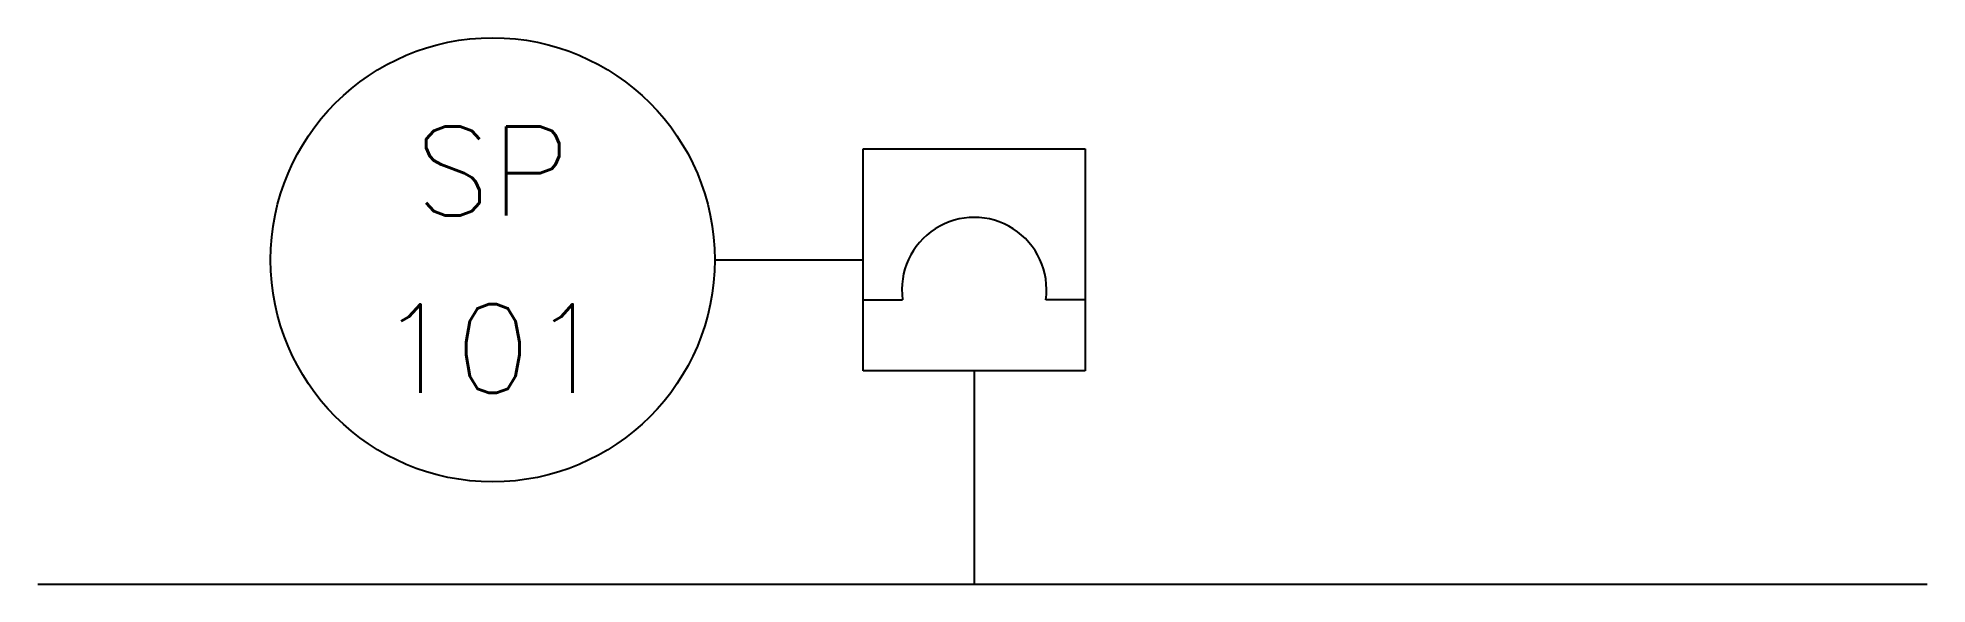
# Model space of a CAD drawing. Extents: x 928273 to 931905, y -1065631 to -1064580.
import ezdxf
from ezdxf.enums import TextEntityAlignment as Align

# ---------------------------------------------------------------- set-up
doc = ezdxf.new("R2010")
doc.units = 0
doc.header["$LTSCALE"] = 1000
doc.header["$MEASUREMENT"] = 0
doc.layers.get('0').update_dxf_attribs({"linetype": 'CONTINUOUS'})
doc.layers.add('pgl', color=4, linetype='CONTINUOUS')
doc.layers.add('YB', color=7, linetype='CONTINUOUS')
doc.styles.add('HZ', font='txt', dxfattribs={"bigfont": 'hzfs.shx'})

# ---------------------------------------------------------------- blocks, each defined once
blk = doc.blocks.new('YLBPP')
at = {"color": 3}
for p, q in [((0.5, 0.5), (1.5, 0.5)), ((0.5, -0.5), (0.5, 0.5)), ((0.8203, 0.5006), (0.8203, 0.3223)), ((1.5, 0.5), (1.5, -0.5)), ((0.5, 0), (0, 0)), ((0.8203, -0.5006), (0.8203, -0.3223)), ((1.5, -0.5), (0.5, -0.5))]:
    blk.add_line(p, q, dxfattribs=at)
blk.add_arc((0.8657, 0), 0.3255, 261.97884, 98.02116, dxfattribs=at)

msp = doc.modelspace()

# ---------------------------------------------------------------- linework, layer by layer
for p, q in [((929574, -1065006.9), (929859.3, -1065006.9)), ((930072.8, -1065433.8), (930072.8, -1065630.7)), ((928462.8, -1065630.7), (931222.5, -1065630.7))]:
    msp.add_line(p, q)
at = {"layer": 'pgl'}
msp.add_line((928272.6, -1065630.7), (931904.8, -1065630.7), dxfattribs=at)
at = {"layer": 'YB'}
msp.add_circle((929147.1, -1065006.9), 427, dxfattribs=at)

# ---------------------------------------------------------------- block references
at = {"xscale": 426.9541778975742, "yscale": 426.9541778975742, "zscale": 426.9541778975742, "rotation": 90}
msp.add_blockref('YLBPP', (930072.8, -1065433.8), dxfattribs=at)

# ---------------------------------------------------------------- texts
at = {"layer": 'YB', "style": 'HZ'}
for s, p in [('SP', (929147.1, -1064836.1)), ('101', (929147.1, -1065177.6))]:
    msp.add_text(s, height=170.78, dxfattribs=at).set_placement(p, align=Align.MIDDLE)

doc.saveas('drawing.dxf')
